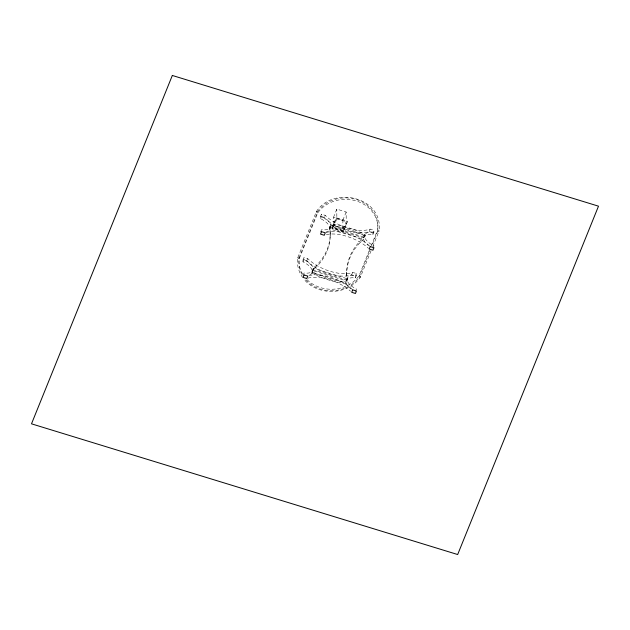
<?xml version="1.0" encoding="UTF-8"?>
<svg xmlns="http://www.w3.org/2000/svg" width="630" height="630" viewBox="0 0 630 630"><rect width="100%" height="100%" fill="white"/><g stroke="black" fill="none" stroke-linecap="round" stroke-linejoin="round"><path stroke-width="0.47" stroke-dasharray="3.15 2.36" d="M372.944 248.251L373.929 245.802A14.687 6.772 22 0 1 364.707 237.25L330.703 226.824A14.687 6.772 22 0 1 321.52 229.73L320.528 232.179M297.825 257.505L316.418 211.507C333.309 185.37 383.505 197.182 379.079 230.903A1.496 0.709 14.5 0 0 377.614 229.887A32.445 28.295 -0.2 0 0 356.249 199.482A32.445 28.295 -0.2 0 0 317.717 211.523L299.234 257.245A1.496 0.709 14.5 0 0 297.777 257.686C296.691 264.529 298.518 271.695 302.502 277.334M363.762 237.667L363.88 237.132A14.687 6.772 22 0 1 372.897 234.651L373.881 232.202L373.881 230.257L370.133 229.115A29.775 13.726 22 0 1 325.214 215.334L321.465 214.184L320.481 216.633L320.481 218.578A14.687 6.772 22 0 1 329.71 227.131L329.718 229.273A14.687 6.772 22 0 1 326.017 232.045M373.881 232.202A14.687 6.772 22 0 0 364.864 234.683L364.691 235.447L330.703 224.682A14.687 6.772 22 0 0 321.473 216.129L321.465 214.184M301.99 274.389A32.445 28.295 -0.2 0 1 299.242 258.702L317.725 212.979A32.445 28.295 -0.2 0 1 356.257 200.939A32.445 28.295 -0.2 0 1 377.622 231.352L371.826 245.692M302.983 259.906L303.975 257.457L307.716 258.607A29.775 13.726 22 0 0 352.642 272.38L356.383 273.53L356.391 275.475L355.399 277.925A14.687 6.772 22 0 0 346.216 280.83L312.22 270.404A14.687 6.772 22 0 0 302.991 261.852L302.983 259.906L306.731 261.056A29.775 13.726 22 0 0 351.65 274.83L355.399 275.979L355.399 277.917M302.991 261.852L303.983 259.402L303.975 257.457M320.481 218.578L321.473 216.129M306.731 261.056L307.716 258.607M320.481 216.633L324.222 217.783L325.214 215.334M303.038 275.452L304.03 272.995A14.687 6.772 22 0 0 313.212 270.097L313.204 267.955A14.687 6.772 22 0 0 303.983 259.402M333.514 217.287L336.814 209.129L346.169 211.995L346.209 221.705L342.901 229.871L333.546 227.005L333.514 217.287L342.87 220.161L342.901 229.871M311.897 271.561L313.22 268.293A54.66 47.667 -0.2 0 0 329.718 227.477L331.041 224.209A82.774 72.182 -0.2 0 1 365.022 234.636L365.03 236.093L363.707 239.353A54.66 47.667 -0.2 0 0 347.209 280.177L345.886 283.445A82.774 72.182 -0.2 0 1 311.905 273.018L311.897 271.561A82.774 72.182 -0.2 0 0 345.878 281.988L345.886 283.445M311.905 273.018L313.22 269.75A54.66 47.667 -0.2 0 0 329.726 228.934L331.041 225.666L331.041 224.209M312.11 272.845L313.102 270.396M329.608 229.572L330.592 227.123M332.278 227.532L336.239 217.736L347.469 221.177L343.515 231.95L332.286 228.501L332.278 227.532L343.507 230.974L343.515 231.95M332.286 228.501L336.239 217.736M333.546 227.005L336.845 218.838L336.814 209.129M342.87 220.161L346.169 211.995M343.507 230.974L347.469 221.177M346.327 280.531L347.319 278.082M364.864 234.683L363.699 237.896A54.66 47.667 -0.2 0 0 347.201 278.72L345.878 281.988M365.022 234.636L363.699 237.896L363.715 239.699A14.687 6.772 22 0 0 368.4 245.511M351.65 274.83L352.642 272.38M324.222 217.783A29.775 13.726 22 0 0 369.141 231.564L370.133 229.115M355.399 275.979L356.383 273.53M372.897 234.651L372.889 232.714L373.881 230.257M306.999 279.641A32.445 28.295 -0.2 0 0 359.132 275.609L369.282 250.512M371.094 246.031L377.614 229.895M305.834 279.862A32.445 28.295 -0.2 0 0 359.139 277.066L370.007 250.173M371.007 250.929L360.439 277.082C347.776 295.533 317.331 296.265 303.558 278.743M372.834 246.417L379.032 231.084M355.446 291.525L356.438 289.075A14.687 6.772 22 0 1 347.217 280.523L347.209 278.381A14.687 6.772 22 0 1 356.391 275.475M330.711 226.493L329.726 228.934L363.707 239.353M336.247 218.705L347.476 222.154M369.141 231.564L372.889 232.714M329.718 227.477L363.88 237.951M346.728 272.191L346.736 274.578M330.191 233.068L330.199 235.463M351.422 289.154A14.687 6.772 22 0 1 346.224 282.972L312.22 272.546A14.687 6.772 22 0 1 308.519 275.318M331.041 225.666A82.774 72.182 -0.2 0 1 365.03 236.093M326.379 234.62A29.775 13.726 22 0 1 368.534 248.393M325.938 232.58A29.775 13.726 22 0 1 369.526 245.944M308.944 275.696A29.775 13.726 22 0 1 351.532 288.76M307.952 278.145A29.775 13.726 22 0 1 350.548 291.21M299.242 258.702A1.496 0.709 14.5 0 1 297.777 257.686M317.725 212.979A1.496 0.654 29.4 0 1 316.37 211.672A1.496 0.654 29.4 0 1 317.717 211.523M359.132 275.609A1.496 0.654 29.4 0 1 360.486 276.916A1.496 0.654 29.4 0 1 359.139 277.074M379.087 230.903A1.496 0.709 14.5 0 1 377.622 231.352M302.809 274.365A32.445 28.295 -0.2 0 1 299.234 257.245M313.362 269.073L313.22 269.75L347.209 280.177L347.201 278.72L313.22 268.293L313.362 269.073"/><path stroke-width="0.94" d="M172.329 75.466L31.5 423.825L457.671 554.534L598.5 206.175L172.329 75.466M304.038 274.94L303.046 277.389L306.786 278.539L307.779 276.09L304.038 274.94M321.528 231.667L320.536 234.116L324.285 235.266L325.269 232.816L321.528 231.667M352.705 289.871L351.713 292.32L355.454 293.462L356.446 291.013L352.705 289.871M370.196 246.598L369.204 249.047L372.952 250.197L373.936 247.748L370.196 246.598"/></g></svg>
